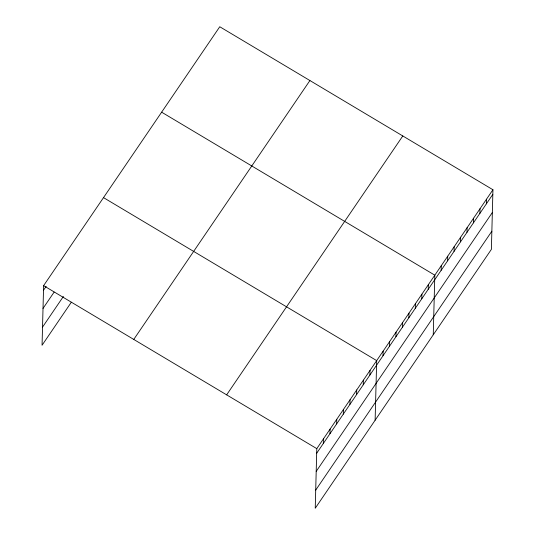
<?xml version="1.0" encoding="UTF-8"?>
<svg xmlns="http://www.w3.org/2000/svg" width="535" height="535" viewBox="0 0 535 535"><rect width="100%" height="100%" fill="white"/><g stroke="black" fill="none" stroke-linecap="round" stroke-linejoin="round"><path stroke-width="0.8" d="M492.942 189.744L316.794 448.638L315.235 508.25L491.384 249.357L492.942 189.744L219.765 26.75L43.616 285.643L42.058 345.256L71.336 302.221M323.327 443.475L323.448 438.854M329.981 433.698L330.102 429.077M336.635 423.914L336.756 419.293M343.289 414.137L343.41 409.516M349.943 404.353L350.064 399.732M356.598 394.576L356.718 389.955M363.252 384.792L363.372 380.171M369.906 375.015L370.026 370.394M375.122 420.229L376.687 360.61L103.509 197.622M383.02 355.742L383.14 351.12M389.48 346.245L389.6 341.624M395.94 336.756L396.06 332.135M402.4 327.266L402.521 322.638M408.854 317.77L408.981 313.149M415.314 308.28L415.434 303.653M421.774 298.784L421.894 294.163M428.234 289.295L428.354 284.673M433.25 334.79L434.815 275.177L161.637 112.183M441.148 270.309L441.275 265.688M447.608 260.812L447.728 256.191M454.068 251.323L454.188 246.702M460.528 241.827L460.648 237.206M466.988 232.337L467.108 227.716M473.442 222.841L473.569 218.22M479.902 213.351L480.022 208.73M486.362 203.855L486.482 199.234M43.495 290.264L46.157 286.352M43.021 308.414L54.115 292.11M42.532 327.112L63.384 296.464M133.763 339.431L309.912 80.538M226.646 394.85L402.795 135.957M316.673 453.259L492.822 194.365M316.198 471.409L492.347 212.509M315.71 490.1L491.859 231.207M43.616 285.643L316.794 448.638"/></g></svg>
